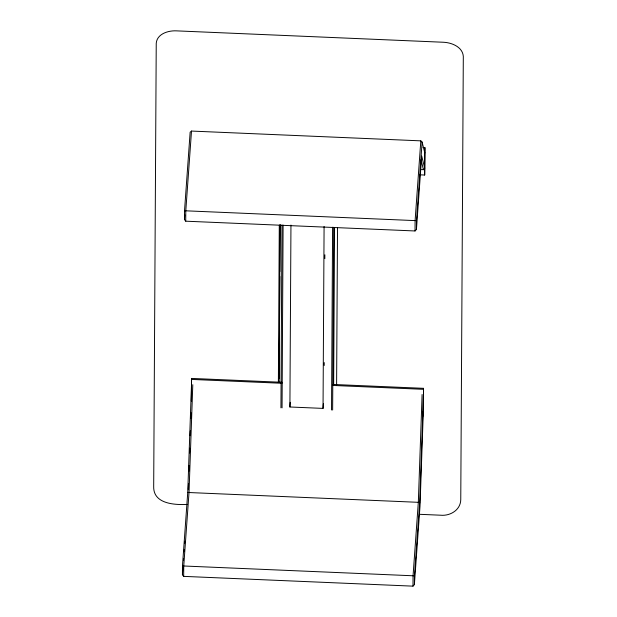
<?xml version="1.0" encoding="UTF-8"?>
<svg xmlns="http://www.w3.org/2000/svg" width="617" height="617" viewBox="0 0 617 617"><rect width="100%" height="100%" fill="white"/><g stroke="black" fill="none" stroke-linecap="round" stroke-linejoin="round"><path stroke-width="0.93" d="M423.331 411.03L420.015 506.056L414.377 584.646L412.989 586.15L183.681 576.371L182.424 574.751L182.47 565.943L187.738 492.482L191.463 385.864M421.534 169.598L423.455 169.683L424.735 168.248L421.696 156.001L416.429 229.462L415.04 230.966L185.732 221.187L184.468 219.567L184.522 210.759L190.152 132.177L191.509 131.066L420.817 140.853L422.113 142.072L424.82 152.977M183.681 576.371L183.743 566.09L189.033 492.235L192.789 384.7M185.732 221.187L185.786 210.914L191.509 131.066M191.37 401.135L191.555 378.422L282.031 382.285M191.432 401.065L191.555 378.422M278.375 382.478L279.285 225.344M279.169 382.594L280.072 225.043M279.223 378.26L279.81 276.424M279.84 271.627L280.11 224.549M280.943 407.829L282 225.058M282.054 407.876L283.103 225.105M323.377 403.719L323.038 408.4L289.905 406.989L290.954 225.089M323.038 408.4L324.087 226.501M324.218 365.48L324.233 362.595M324.827 258.654L324.851 254.806M331.537 409.989L332.586 227.218M332.64 410.035L333.689 227.264M333.658 384.306L334.561 227.511M336.604 385.047L337.514 227.496M412.989 586.15L413.051 575.877L418.341 502.014L422.105 394.487M415.04 230.966L415.094 220.693L420.817 140.853M414.377 584.646L414.431 575.838L419.699 502.377L423.424 395.759M416.429 229.462L416.475 220.662L422.113 142.072M423.517 388.324L423.293 415.727L423.517 388.324L333.049 384.46M419.868 174.827L424.681 175.027L424.905 147.617L422.984 147.54M424.905 147.617L424.681 175.027M188.285 489.443L188.486 483.682M188.925 471.211L189.126 465.449M189.566 452.971L189.727 448.173M190.167 435.695L190.337 430.89M190.769 418.411L190.969 412.657M184.468 219.567L184.807 214.801M182.424 574.751L182.971 567.085M183.45 560.375L183.588 558.454M184.067 551.752L184.205 549.832M184.691 543.122L184.822 541.209M289.905 406.989L290.237 402.307M187.738 492.482L419.699 502.377M416.475 220.662L184.522 210.759M414.431 575.838L182.47 565.943M191.486 379.416L281.961 383.273M332.972 385.455L423.447 389.312M187.637 504.413C175.228 505.038 153.178 504.205 153.687 486.512L156.24 43.267C157.003 33.873 168.194 30.472 176.231 30.85L443.538 42.257C451.767 42.635 462.603 46.931 463.313 56.363L460.76 499.608C460.629 510.082 450.078 516.198 440.523 515.203L419.367 514.3M421.002 159.803L423.455 169.683"/></g></svg>
